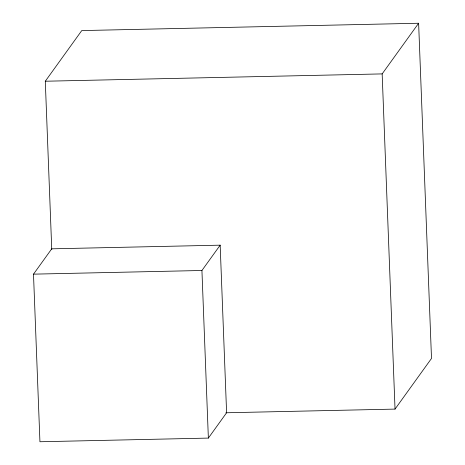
<?xml version="1.0" encoding="UTF-8"?>
<svg xmlns="http://www.w3.org/2000/svg" width="465" height="465" viewBox="0 0 465 465"><rect width="100%" height="100%" fill="white"/><g stroke="black" fill="none" stroke-linecap="round" stroke-linejoin="round"><path stroke-width="0.7" d="M51.76 249.554L45.291 81.23L81.759 30.58L418.622 23.25L431.503 358.439L395.035 409.095L225.874 412.775M33.497 274.152L51.731 248.827L220.166 245.165L226.6 412.757L208.367 438.088L39.938 441.75L33.497 274.152L201.932 270.491L220.166 245.165M395.035 409.095L382.16 73.9L418.622 23.25M45.291 81.23L382.16 73.9M201.932 270.491L208.367 438.088"/></g></svg>
